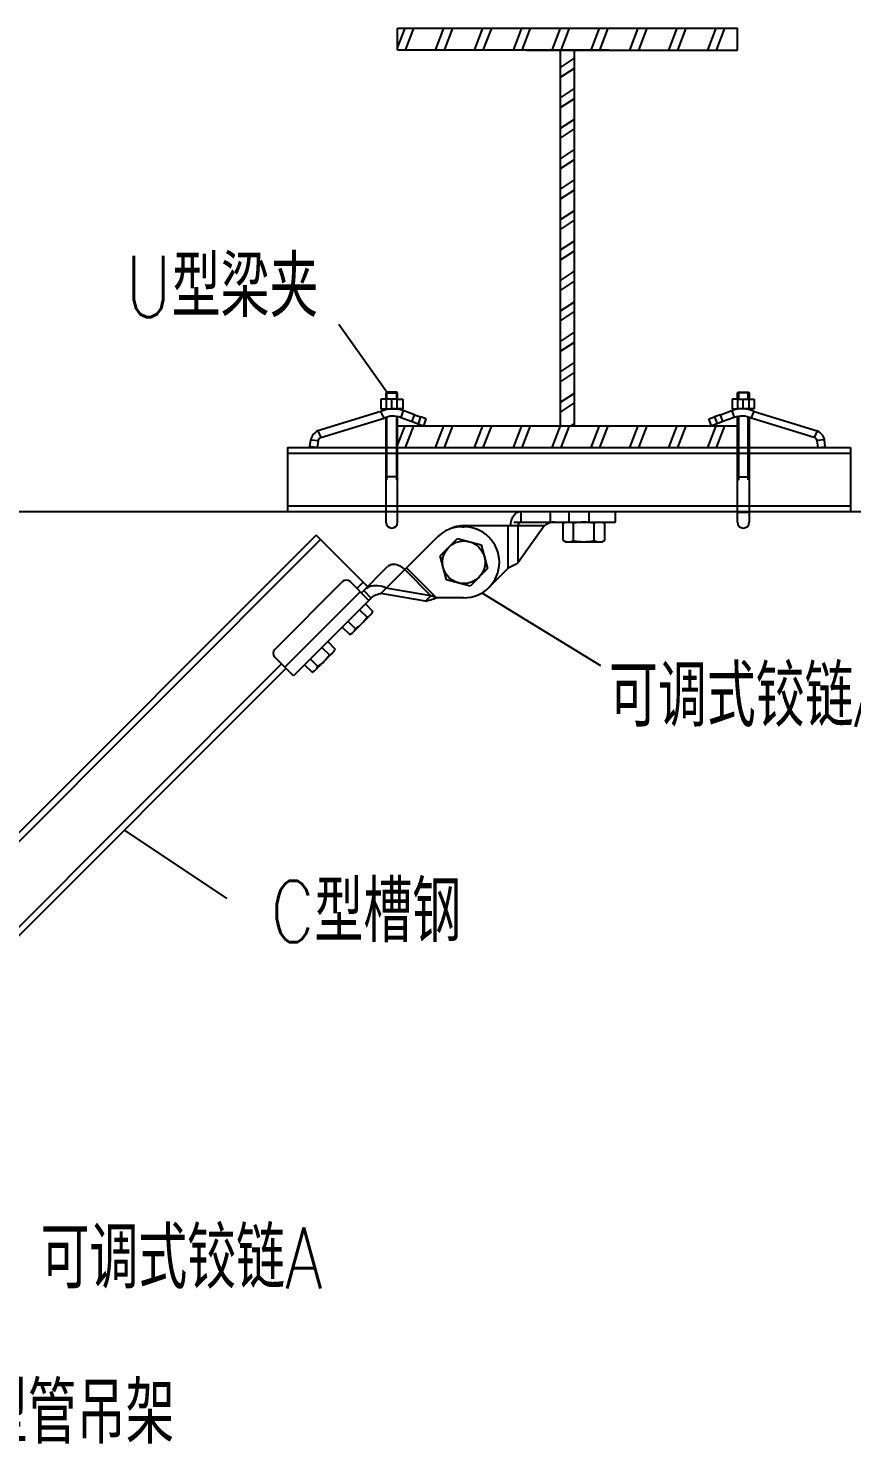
# Model space of a CAD drawing. Extents: x 27938 to 1507990, y 110129 to 923079.
# Drawn here: x 482826 to 488213, y 340505 to 349758 of the extents above; entities that cross this region are included whole.
import ezdxf

# ---------------------------------------------------------------- set-up
doc = ezdxf.new("R2010")
doc.units = 0
doc.header["$LTSCALE"] = 1000
doc.header["$MEASUREMENT"] = 0
for name, color, linetype in [('BZ', 2, 'Continuous'), ('W_DIM', 4, 'Continuous'), ('walraven', 7, 'Continuous'), ('支架', 7, 'Continuous')]:
    doc.layers.add(name, color=color, linetype=linetype)
doc.styles.get("Standard").update_dxf_attribs({"font": 'gbenor.shx', "bigfont": 'gbcbig.shx'})
doc.styles.add('wwp100', font='txt.shx', dxfattribs={"width": 0.7, "height": 400, "bigfont": 'hztxt.shx'})
doc.dimstyles.get("Standard").update_dxf_attribs({"dimtxt": 0.18, "dimasz": 0.18, "dimexe": 0.18, "dimexo": 0.0625, "dimgap": 0.09, "dimtad": 0, "dimtih": 1, "dimtoh": 1, "dimdec": 4, "dimzin": 0, "dimdsep": 46, "dimtxsty": 'Standard', "dimcen": 0.09, "dimadec": 0, "dimazin": 0, "dimtfac": 1, "dimtdec": 4, "dimtofl": 0, "dimtmove": 0, "dimatfit": 3, "dimfxl": 1, "dimtolj": 1, "dimtzin": 0, "dimarcsym": 0})

msp = doc.modelspace()

# ---------------------------------------------------------------- linework, layer by layer
for p, q in [((485242.2, 349631.2), (485291, 349758)), ((485242.2, 349758), (487465.3, 349758)), ((485242.2, 349615.4), (485242.2, 349758)), ((485294.1, 349615.4), (485348.9, 349758)), ((485490.5, 349615.4), (485545.3, 349758)), ((485548.4, 349615.4), (485603.2, 349758)), ((485744.8, 349615.4), (485799.6, 349758)), ((485802.7, 349615.4), (485857.5, 349758)), ((485999.1, 349615.4), (486053.9, 349758)), ((486057, 349615.4), (486111.8, 349758)), ((486253.4, 349615.4), (486308.2, 349758)), ((486311.3, 349615.4), (486366.1, 349758)), ((486507.7, 349615.4), (486562.5, 349758)), ((486565.6, 349615.4), (486620.4, 349758)), ((486762, 349615.4), (486816.8, 349758)), ((486819.9, 349615.4), (486874.7, 349758)), ((487016.3, 349615.4), (487071.1, 349758)), ((487074.2, 349615.4), (487129, 349758)), ((487270.6, 349615.4), (487325.4, 349758)), ((487328.5, 349615.4), (487383.3, 349758)), ((487465.3, 349615.4), (487465.3, 349758)), ((486308.2, 347159.5), (486308.2, 349615.4)), ((486399.4, 347159.5), (486399.4, 349615.4)), ((486308.2, 349502.8), (486399.4, 349563)), ((486308.2, 349438.2), (486399.4, 349498.4)), ((486308.2, 349303.8), (486399.4, 349364)), ((486308.2, 349239.2), (486399.4, 349299.3)), ((486308.2, 349104.8), (486399.4, 349164.9)), ((486308.2, 349040.1), (486399.4, 349100.3)), ((486308.2, 348905.7), (486399.4, 348965.9)), ((486308.2, 348841.1), (486399.4, 348901.3)), ((486308.2, 348706.7), (486399.4, 348766.9)), ((486308.2, 348642.1), (486399.4, 348702.3)), ((486308.2, 348507.7), (486399.4, 348567.9)), ((486308.2, 348443.1), (486399.4, 348503.2)), ((486308.2, 348308.7), (486399.4, 348368.8)), ((486308.2, 348244), (486399.4, 348304.2)), ((486308.2, 348109.6), (486399.4, 348169.8)), ((486308.2, 348045), (486399.4, 348105.2)), ((486308.2, 347910.6), (486399.4, 347970.8)), ((486308.2, 347846), (486399.4, 347906.2)), ((486308.2, 347711.6), (486399.4, 347771.8)), ((486308.2, 347647), (486399.4, 347707.1)), ((486308.2, 347512.6), (486399.4, 347572.7)), ((486308.2, 347447.9), (486399.4, 347508.1)), ((486308.2, 347313.5), (486399.4, 347373.7)), ((486308.2, 347248.9), (486399.4, 347309.1)), ((486376.4, 347159.5), (486399.4, 347174.7)), ((485242.2, 347159.5), (487465.3, 347159.5)), ((485242.2, 347032.8), (485291, 347159.5)), ((485294.1, 347017), (485348.9, 347159.5)), ((485490.5, 347017), (485545.3, 347159.5)), ((485548.4, 347017), (485603.2, 347159.5)), ((485744.8, 347017), (485799.6, 347159.5)), ((485802.7, 347017), (485857.5, 347159.5)), ((485999.1, 347017), (486053.9, 347159.5)), ((486057, 347017), (486111.8, 347159.5)), ((486253.4, 347017), (486308.2, 347159.5)), ((486311.3, 347017), (486366.1, 347159.5)), ((486507.7, 347017), (486562.5, 347159.5)), ((486565.6, 347017), (486620.4, 347159.5)), ((486762, 347017), (486816.8, 347159.5)), ((486819.9, 347017), (486874.7, 347159.5)), ((487016.3, 347017), (487071.1, 347159.5)), ((487074.2, 347017), (487129, 347159.5)), ((487270.6, 347017), (487325.4, 347159.5)), ((487328.5, 347017), (487383.3, 347159.5))]:
    msp.add_line(p, q)
at = {"linetype": 'Continuous'}
for p, q in [((484522, 347017), (488203.9, 347017)), ((484522, 346981.4), (488203.9, 346981.4)), ((484522, 346635.2), (488203.9, 346635.2)), ((484522, 346599.6), (488203.9, 346599.6)), ((486001.3, 346529.9), (486047.7, 346529.9)), ((486047.7, 346599.6), (486047.7, 346529.9)), ((486047.7, 346599.6), (486668.3, 346599.6)), ((486047.7, 346529.9), (486668.3, 346529.9)), ((486239.8, 346599.6), (486239.8, 346529.9)), ((486363, 346599.6), (486363, 346529.9)), ((486494.1, 346529.9), (486494.1, 346599.6)), ((486668.3, 346529.9), (486668.3, 346599.6)), ((484709.1, 346444.7), (481524.3, 343259.9)), ((485045.9, 346108), (484709.1, 346444.7)), ((485133, 346063.7), (485500.8, 346431.4)), ((485665, 346499.5), (485675.2, 346499.5)), ((485682.4, 346506.7), (486202.4, 346506.7)), ((485965.6, 346229), (485965.6, 346506.7)), ((486202.4, 346506.7), (486031.3, 346264.7)), ((486031.3, 346264.7), (486031.3, 346506.7)), ((484737.9, 346416), (481553, 343231.1)), ((485519.7, 346308.8), (485633.5, 346422.6)), ((485633.5, 346422.6), (485789, 346381)), ((485789, 346381), (485830.7, 346225.5)), ((485004.8, 346066.9), (485176.7, 346238.8)), ((485561.4, 346153.3), (485519.7, 346308.8)), ((485288.9, 346219.6), (485460, 346048.4)), ((485496.8, 346034.8), (485300.5, 346231.2)), ((485716.8, 346111.7), (485561.4, 346153.3)), ((485830.7, 346225.5), (485716.8, 346111.7)), ((485965.6, 346229), (485839.5, 346102.9)), ((484438.1, 345697.3), (484881.6, 346140.8)), ((484503.8, 345582.3), (484996.6, 346075.1)), ((485051.7, 346020), (484930.9, 346140.8)), ((485017.1, 346136.7), (484976.1, 346095.7)), ((485069.3, 346032.9), (485020, 346082.1)), ((485425.1, 346013.6), (485133, 346063.7)), ((485460, 346048.4), (485167.9, 346098.6)), ((485069.3, 346032.9), (484561.3, 345524.8)), ((485031.4, 345994.9), (485080.3, 345946.1)), ((485425.1, 346013.6), (485460, 346048.4)), ((485675.2, 346034.8), (485496.8, 346034.8)), ((484917.6, 345881.1), (484966.5, 345832.3)), ((484942.4, 345800.8), (485073.8, 345932.2)), ((484993.5, 345957), (485042.3, 345908.1)), ((485073.8, 345932.2), (485080.3, 345946.1)), ((484879.7, 345843.2), (484928.5, 345794.3)), ((484942.4, 345800.8), (484928.5, 345794.3)), ((484696, 345554.4), (484827.4, 345685.8)), ((484747.1, 345710.6), (484795.9, 345661.7)), ((484785, 345748.5), (484833.9, 345699.7)), ((484827.4, 345685.8), (484833.9, 345699.7)), ((484483.2, 345602.8), (482366.2, 343485.8)), ((484561.3, 345524.8), (484438.1, 345648)), ((484633.2, 345596.8), (484682.1, 345547.9)), ((484671.2, 345634.7), (484720, 345585.8)), ((484512, 345574.1), (482394.9, 343457)), ((484696, 345554.4), (484682.1, 345547.9))]:
    msp.add_line(p, q, dxfattribs=at)
at = {"color": 7}
for p, q in [((484522, 347017), (484522, 346599.6)), ((485242.2, 347017), (487465.3, 347017)), ((488203.9, 347017), (488203.9, 346599.6))]:
    msp.add_line(p, q, dxfattribs=at)
at = {"linetype": 'Continuous'}
msp.add_circle((485675.2, 346267.2), 139.4, dxfattribs=at)
for centre, radius, start, end in [((485665, 346267.2), 232.3, 90, 135), ((485682.4, 346274.3), 232.3, 90, 117.00029), ((485675.2, 346267.2), 232.3, 270, 90), ((484906.2, 346116.2), 34.8, 45, 135), ((484462.7, 345672.6), 34.8, 135, 225)]:
    msp.add_arc(centre, radius, start, end, dxfattribs=at)
for points, knots in [([(485982, 346506.7), (485982, 346518.6), (485985.1, 346541.9), (485998.9, 346572.3), (486020.3, 346593.9), (486039, 346599.6), (486047.7, 346599.6)], [0, 0, 0, 0, 0.287969, 0.555344, 0.790533, 1, 1, 1, 1]), ([(486031.3, 346506.7), (486031.3, 346512.4), (486033.5, 346523), (486043.2, 346529.9), (486047.7, 346529.9)], [0, 0, 0, 0, 0.55976, 1, 1, 1, 1]), ([(486240.8, 346525.9), (486237.2, 346524.8), (486223.6, 346520.1), (486211, 346512.8), (486202.4, 346506.7)], [0, 0, 0, 0, 0.265236, 1, 1, 1, 1]), ([(485288.9, 346219.6), (485280.4, 346228), (485261.8, 346242.2), (485230.5, 346254), (485200.1, 346254.2), (485182.9, 346245), (485176.7, 346238.8)], [0, 0, 0, 0, 0.287971, 0.555344, 0.790532, 1, 1, 1, 1]), ([(486031.3, 346264.7), (486021.7, 346258), (485999.9, 346245.8), (485977.5, 346234.8), (485965.6, 346229)], [0, 0, 0, 0, 0.468219, 1, 1, 1, 1]), ([(485056.9, 346106), (485053.4, 346104.6), (485040, 346098.7), (485027.8, 346089.9), (485020, 346082.1)], [0, 0, 0, 0, 0.252907, 1, 1, 1, 1]), ([(485167.9, 346098.6), (485150.8, 346106.9), (485113.6, 346117.5), (485074.5, 346112.8), (485056.9, 346106)], [0, 0, 0, 0, 0.500769, 1, 1, 1, 1]), ([(485069.3, 346032.9), (485078.2, 346041.7), (485098.4, 346055.5), (485121.8, 346061.9), (485133, 346063.7)], [0, 0, 0, 0, 0.522516, 1, 1, 1, 1]), ([(485069.3, 346032.9), (485065.7, 346029.2), (485062, 346024.9), (485053.3, 346018.4), (485051.7, 346020)], [0, 0, 0, 0, 0.693247, 1, 1, 1, 1]), ([(485425.1, 346013.6), (485436.6, 346015.7), (485460.7, 346022.4), (485484.3, 346030.5), (485496.8, 346034.8)], [0, 0, 0, 0, 0.468219, 1, 1, 1, 1]), ([(485496.8, 346034.8), (485493.6, 346035.9), (485481.2, 346039.9), (485468.8, 346044.3), (485460, 346048.4)], [0, 0, 0, 0, 0.254643, 1, 1, 1, 1]), ([(485042.3, 345908.1), (485044.4, 345909.1), (485052.6, 345913.2), (485060.2, 345918.6), (485065, 345923.4)], [0, 0, 0, 0, 0.255699, 1, 1, 1, 1]), ([(485065, 345923.4), (485066.6, 345925), (485072.7, 345931.8), (485077.4, 345939.8), (485080.3, 345946.1)], [0, 0, 0, 0, 0.246322, 1, 1, 1, 1]), ([(484928.5, 345794.3), (484929.7, 345794.9), (484934.2, 345797.1), (484938.6, 345799.6), (484941.7, 345801.8)], [0, 0, 0, 0, 0.253346, 1, 1, 1, 1]), ([(484951.2, 345809.6), (484952.8, 345811.2), (484958.9, 345818), (484963.5, 345826), (484966.5, 345832.3)], [0, 0, 0, 0, 0.246322, 1, 1, 1, 1]), ([(484818.6, 345677), (484820.2, 345678.6), (484826.3, 345685.4), (484830.9, 345693.4), (484833.9, 345699.7)], [0, 0, 0, 0, 0.246322, 1, 1, 1, 1]), ([(484795.9, 345661.7), (484798, 345662.7), (484806.2, 345666.8), (484813.8, 345672.2), (484818.6, 345677)], [0, 0, 0, 0, 0.255699, 1, 1, 1, 1]), ([(484682.1, 345547.9), (484683.3, 345548.4), (484687.8, 345550.7), (484692.2, 345553.2), (484695.3, 345555.3)], [0, 0, 0, 0, 0.253346, 1, 1, 1, 1]), ([(484704.8, 345563.2), (484706.4, 345564.8), (484712.5, 345571.6), (484717.1, 345579.6), (484720, 345585.8)], [0, 0, 0, 0, 0.246322, 1, 1, 1, 1])]:
    msp.add_open_spline(points, degree=3, knots=knots, dxfattribs=at)
for points in [[(486269.3, 346529.9), (486259.7, 346529.9), (486250, 346528.5), (486240.8, 346525.9)], [(485008.1, 345866.5), (485020.8, 345879.2), (485032.1, 345893.4), (485042.3, 345908.1)], [(484941.7, 345801.8), (484945.1, 345804.1), (484948.3, 345806.7), (484951.2, 345809.6)], [(484966.5, 345832.3), (484981.2, 345842.5), (484995.4, 345853.8), (485008.1, 345866.5)], [(484720, 345585.8), (484734.8, 345596.1), (484749, 345607.4), (484761.7, 345620.1)], [(484761.7, 345620.1), (484774.4, 345632.8), (484785.7, 345646.9), (484795.9, 345661.7)], [(484695.3, 345555.3), (484698.7, 345557.7), (484701.9, 345560.3), (484704.8, 345563.2)]]:
    msp.add_open_spline(points, degree=3, dxfattribs=at)
at = {"layer": 'BZ'}
msp.add_line((477889.1, 346599.6), (489007.3, 346599.6), dxfattribs=at)
at = {"layer": 'walraven'}
for p, q in [((486624.4, 349615.4), (485242.2, 349615.4)), ((486083.2, 349615.4), (487465.3, 349615.4))]:
    msp.add_line(p, q, dxfattribs=at)
at = {"layer": 'walraven', "color": 7, "linetype": 'Continuous'}
for p, q in [((485170.6, 347380), (485165.8, 347375.2)), ((485165.8, 347375.2), (485165.8, 347332.7)), ((485237.5, 347380), (485170.6, 347380)), ((485242.2, 347375.2), (485237.5, 347380)), ((485242.2, 347332.7), (485242.2, 347375.2)), ((487465.3, 347375.2), (487470.1, 347380)), ((487465.3, 347332.7), (487465.3, 347375.2)), ((487470.1, 347380), (487537, 347380)), ((487537, 347380), (487541.8, 347375.2)), ((487541.8, 347375.2), (487541.8, 347332.7)), ((485168.1, 347332.7), (485132.3, 347332.7)), ((485132.3, 347332.7), (485132.3, 347270.6)), ((485132.3, 347270.6), (485168.1, 347270.6)), ((485165.8, 347270.6), (485165.8, 347264.5)), ((485168.1, 347332.7), (485168.1, 347270.6)), ((485239.9, 347332.7), (485168.1, 347332.7)), ((485168.1, 347270.6), (485239.9, 347270.6)), ((485172.4, 347264.5), (485172.4, 347270.6)), ((485235.6, 347268.4), (485235.6, 347270.6)), ((485239.9, 347270.6), (485239.9, 347332.7)), ((485239.9, 347332.7), (485275.8, 347332.7)), ((485275.8, 347270.6), (485239.9, 347270.6)), ((485242.2, 347270.6), (485242.2, 347268.4)), ((485275.8, 347332.7), (485275.8, 347270.6)), ((485353.3, 347232.1), (485279.1, 347259)), ((487354.3, 347232.1), (487428.5, 347259)), ((487467.7, 347332.7), (487431.8, 347332.7)), ((487431.8, 347332.7), (487431.8, 347270.6)), ((487431.8, 347270.6), (487467.7, 347270.6)), ((487465.3, 347270.6), (487465.3, 347268.4)), ((487467.7, 347270.6), (487467.7, 347332.7)), ((487467.7, 347332.7), (487539.5, 347332.7)), ((487539.5, 347270.6), (487467.7, 347270.6)), ((487472, 347268.4), (487472, 347270.6)), ((487535.2, 347264.5), (487535.2, 347270.6)), ((487539.5, 347332.7), (487539.5, 347270.6)), ((487539.5, 347332.7), (487575.3, 347332.7)), ((487575.3, 347270.6), (487539.5, 347270.6)), ((487541.8, 347270.6), (487541.8, 347264.5)), ((487575.3, 347332.7), (487575.3, 347270.6)), ((485132.9, 347252.7), (484720.4, 347126.5)), ((484740.6, 347083.2), (485153.1, 347209.3)), ((485165.8, 347214.5), (485165.8, 346577)), ((485172.4, 346806.4), (485172.4, 347214.5)), ((485235.6, 347219.9), (485235.6, 346806.4)), ((485242.2, 346577), (485242.2, 347219.9)), ((485262.8, 347214.1), (485336.9, 347187.1)), ((485336.9, 347187.1), (485375.8, 347173)), ((485353.3, 347232.1), (485392.2, 347217.9)), ((485375.8, 347173), (485412.8, 347159.5)), ((485429.1, 347204.4), (485392.2, 347217.9)), ((485412.8, 347159.5), (485429.1, 347204.4)), ((487278.5, 347204.4), (487315.4, 347217.9)), ((487294.8, 347159.5), (487278.5, 347204.4)), ((487331.8, 347173), (487294.8, 347159.5)), ((487354.3, 347232.1), (487315.4, 347217.9)), ((487370.7, 347187.1), (487331.8, 347173)), ((487444.8, 347214.1), (487370.7, 347187.1)), ((487465.3, 346577), (487465.3, 347219.9)), ((487472, 347219.9), (487472, 346806.4)), ((487535.2, 346806.4), (487535.2, 347214.5)), ((487541.8, 347214.5), (487541.8, 346577)), ((487967, 347083.2), (487554.5, 347209.3)), ((487574.7, 347252.7), (487987.2, 347126.5)), ((484668, 347021.2), (484673.1, 347068.7)), ((484715.6, 347017), (484668, 347021.2)), ((484722, 347064.4), (484715.6, 347017)), ((487985.6, 347064.4), (487992, 347017)), ((487992, 347017), (488039.6, 347021.2)), ((488039.6, 347021.2), (488034.5, 347068.7)), ((485242.2, 346825.2), (485165.8, 346825.2)), ((485172.4, 346825.2), (485165.8, 346802.3)), ((485235.6, 346825.2), (485242.2, 346802.3)), ((487472, 346825.2), (487465.3, 346802.3)), ((487465.3, 346825.2), (487541.8, 346825.2)), ((487535.2, 346825.2), (487541.8, 346802.3)), ((485165.8, 346595.8), (485165.8, 346528.9)), ((485242.2, 346528.9), (485242.2, 346595.8)), ((487465.3, 346528.9), (487465.3, 346595.8)), ((487541.8, 346595.8), (487541.8, 346528.9))]:
    msp.add_line(p, q, dxfattribs=at)
at = {"layer": 'walraven', "color": 1, "linetype": 'Continuous'}
for p, q in [((485165.8, 347375.2), (485204, 347375.2)), ((485172.4, 347332.7), (485172.4, 347380)), ((485204, 347375.2), (485242.2, 347375.2)), ((485235.6, 347380), (485235.6, 347332.7)), ((487503.6, 347375.2), (487465.3, 347375.2)), ((487472, 347380), (487472, 347332.7)), ((487541.8, 347375.2), (487503.6, 347375.2)), ((487535.2, 347332.7), (487535.2, 347380)), ((485279.1, 347259), (485262.8, 347214.1)), ((487428.5, 347259), (487444.8, 347214.1)), ((485153.1, 347209.3), (485132.9, 347252.7)), ((485336.9, 347187.1), (485353.3, 347232.1)), ((485392.2, 347217.9), (485375.8, 347173)), ((487315.4, 347217.9), (487331.8, 347173)), ((487370.7, 347187.1), (487354.3, 347232.1)), ((487554.5, 347209.3), (487574.7, 347252.7)), ((484720.4, 347126.5), (484740.6, 347083.2)), ((487987.2, 347126.5), (487967, 347083.2)), ((484673.1, 347068.7), (484722, 347064.4)), ((488034.5, 347068.7), (487985.6, 347064.4)), ((487465.3, 346595.8), (487541.8, 346595.8))]:
    msp.add_line(p, q, dxfattribs=at)
at = {"layer": 'walraven', "color": 3, "linetype": 'Continuous'}
for p, q in [((485204, 347270.6), (485204, 347332.7)), ((487503.6, 347270.6), (487503.6, 347332.7))]:
    msp.add_line(p, q, dxfattribs=at)
at = {"layer": 'walraven', "color": 7, "linetype": 'Continuous'}
for centre, radius, start, end in [((485213.7, 347079.4), 191.2, 70, 115), ((487493.9, 347079.4), 191.2, 65, 110), ((485213.7, 347079.4), 143.4, 70, 115), ((487493.9, 347079.4), 143.4, 65, 110), ((484756.8, 347048.6), 86, 115, 166.46965), ((484756.8, 347048.6), 86, 115, 166.46965), ((484756.8, 347048.6), 38.2, 115, 155.50346), ((487950.8, 347048.6), 38.2, 24.49654, 65), ((487950.8, 347048.6), 86, 13.53035, 65), ((485204, 346528.9), 38.2, 180, 0), ((487503.6, 346528.9), 38.2, 180, 0)]:
    msp.add_arc(centre, radius, start, end, dxfattribs=at)
at = {"layer": '支架', "color": 7, "linetype": 'Continuous'}
for p, q in [((486325.7, 346522.1), (486339.1, 346529.9)), ((486325.7, 346409.7), (486325.7, 346522.1)), ((486339.1, 346529.9), (486582.3, 346529.9)), ((486393.2, 346409.7), (486393.2, 346522.1)), ((486528.2, 346409.7), (486528.2, 346522.1)), ((486582.3, 346529.9), (486595.8, 346522.1)), ((486595.8, 346522.1), (486595.8, 346409.7)), ((486325.7, 346409.7), (486339.1, 346401.9)), ((486339.1, 346401.9), (486582.3, 346401.9)), ((486582.3, 346401.9), (486595.8, 346409.7))]:
    msp.add_line(p, q, dxfattribs=at)
for centre, radius, start, end in [((486359.4, 346452.6), 77.3, 64.11128, 115.88872), ((486460.7, 346232.2), 297.6, 76.88834, 103.11166), ((486562, 346452.6), 77.3, 64.11128, 115.88872), ((486359.4, 346479.2), 77.3, 244.11128, 295.88872), ((486460.7, 346699.5), 297.6, 256.88834, 283.11166), ((486562, 346479.2), 77.3, 244.11128, 295.88872)]:
    msp.add_arc(centre, radius, start, end, dxfattribs=at)

# ---------------------------------------------------------------- texts
at = {"layer": 'W_DIM', "color": 7, "style": 'wwp100', "width": 0.8}
for s, p in [('U型梁夹', (483461.8, 347869.6)), ('可调式铰链A', (486624.9, 345192.1)), ('C型槽钢', (484409.5, 343784.2)), ('可调式铰链A', (482905.3, 341519)), ('U型管吊架', (482200.5, 340505.7))]:
    msp.add_text(s, height=400, dxfattribs=at).set_placement(p)

# ---------------------------------------------------------------- leaders
at = {"color": 7}
msp.add_leader([(485172.4, 347380), (484858.4, 347821.2)], dimstyle='Standard', override={"dimgap": 100, "dimtad": 0}, dxfattribs=at)
for points in [[(485793.4, 346067.2), (486570.2, 345593.5)], [(483453.5, 344515.6), (484124.5, 344068.4)]]:
    msp.add_leader(points, dimstyle='Standard', override={"dimgap": 20, "dimtad": 0})

doc.saveas('drawing.dxf')
